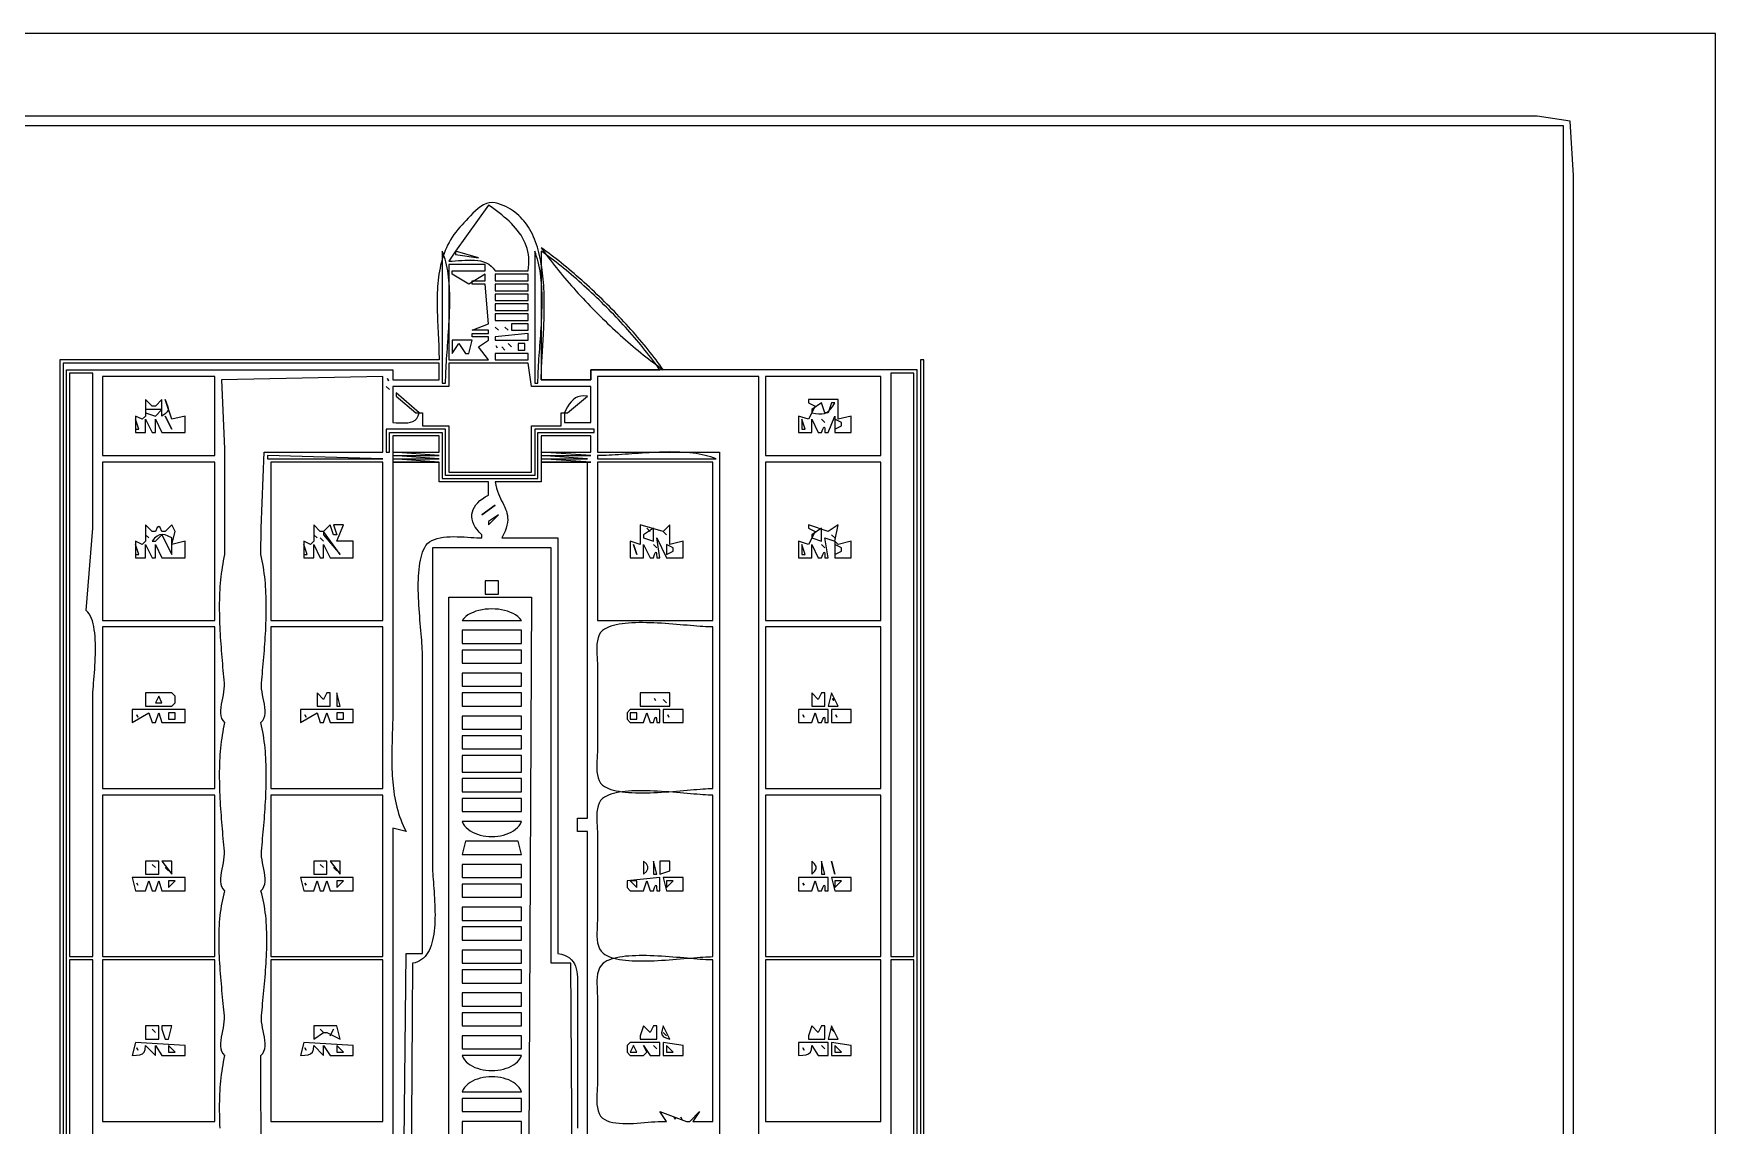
# Model space of a CAD drawing. Extents: x 0 to 792, y 0 to 1224.
# Drawn here: x 282 to 792, y 893 to 1224 of the extents above; entities that cross this region are included whole.
import ezdxf

# ---------------------------------------------------------------- set-up
doc = ezdxf.new("R2010")
doc.units = 0
doc.layers.add('C30', color=30, linetype='CONTINUOUS')
doc.layers.add('C7', color=7, linetype='CONTINUOUS')

msp = doc.modelspace()

# ---------------------------------------------------------------- linework, layer by layer
at = {"layer": 'C30'}
for points in [[(436, 1159), (436.5293, 1158.2554), (437.0717, 1157.5063), (437.6267, 1156.753), (438.194, 1155.9959), (438.7733, 1155.2352), (439.3641, 1154.4714), (439.9662, 1153.7048), (440.5792, 1152.9358), (441.2027, 1152.1646), (441.8364, 1151.3917), (442.4799, 1150.6174), (443.1329, 1149.8421), (443.795, 1149.0661), (444.4659, 1148.2897), (445.1453, 1147.5133), (445.8327, 1146.7373), (446.5279, 1145.962), (447.2304, 1145.1878), (447.9399, 1144.4149), (448.6562, 1143.6439), (449.3787, 1142.8749), (450.1073, 1142.1084), (450.8414, 1141.3447), (451.5808, 1140.5842), (452.3252, 1139.8272), (453.0741, 1139.0741), (453.8272, 1138.3252), (454.5842, 1137.5808), (455.3447, 1136.8414), (456.1084, 1136.1073), (456.8749, 1135.3787), (457.6439, 1134.6562), (458.4149, 1133.94), (459.1878, 1133.2304), (459.962, 1132.5279), (460.7373, 1131.8327), (461.5133, 1131.1453), (462.2897, 1130.466), (463.0661, 1129.795), (463.8421, 1129.1329), (464.6175, 1128.4799), (465.3918, 1127.8364), (466.1646, 1127.2027), (466.9358, 1126.5792), (467.7048, 1125.9662), (468.4714, 1125.3642), (469.2352, 1124.7733), (469.9959, 1124.1941), (470.753, 1123.6268), (471.5063, 1123.0717), (472.2554, 1122.5293), (473, 1122), (472.4706, 1122.7445), (471.9282, 1123.4936), (471.3732, 1124.2469), (470.8059, 1125.004), (470.2266, 1125.7647), (469.6358, 1126.5285), (469.0337, 1127.2951), (468.4207, 1128.0641), (467.7972, 1128.8353), (467.1635, 1129.6082), (466.52, 1130.3825), (465.867, 1131.1578), (465.2049, 1131.9339), (464.5339, 1132.7102), (463.8546, 1133.4866), (463.1672, 1134.2626), (462.472, 1135.0379), (461.7695, 1135.8122), (461.0599, 1136.585), (460.3437, 1137.3561), (459.6211, 1138.125), (458.8926, 1138.8915), (458.1585, 1139.6552), (457.419, 1140.4157), (456.6747, 1141.1727), (455.9258, 1141.9259), (455.1726, 1142.6748), (454.4156, 1143.4191), (453.6551, 1144.1585), (452.8914, 1144.8927), (452.1249, 1145.6212), (451.356, 1146.3438), (450.5849, 1147.06), (449.8121, 1147.7695), (449.0378, 1148.4721), (448.2625, 1149.1672), (447.4865, 1149.8546), (446.7101, 1150.534), (445.9338, 1151.2049), (445.1577, 1151.867), (444.3824, 1152.52), (443.6081, 1153.1635), (442.8352, 1153.7972), (442.0641, 1154.4207), (441.295, 1155.0337), (440.5284, 1155.6358), (439.7646, 1156.2266), (439.004, 1156.8059), (438.2468, 1157.3732), (437.4936, 1157.9282), (436.7445, 1158.4706), (436, 1159)], [(391, 1097), (391, 1096), (405, 1096), (391, 1097)], [(436, 1097), (436, 1096), (451, 1096), (436, 1097)], [(391, 1095), (391, 1094), (405, 1094), (391, 1095)], [(436, 1095), (436, 1094), (451, 1094), (436, 1095)]]:
    msp.add_lwpolyline(points, dxfattribs=at)
at = {"layer": 'C7'}
for points in [[(0, 1224), (0, 0), (792, 0), (792, 1224), (0, 1224)], [(26, 62), (561, 62), (699, 62), (734, 62), (747.396606, 63.027779), (749, 79), (749, 125), (749, 315), (749, 969), (749, 1138), (749, 1181), (747.972229, 1197.396606), (738, 1199), (709, 1199), (593, 1199), (166, 1199), (62, 1199), (36, 1199), (27.027777, 1197.396606), (26, 1177), (26, 1121), (26, 904), (26, 62)], [(29, 1196), (29, 65), (746, 65), (746, 1196), (29, 1196)], [(422, 1172.6542), (421.1064, 1172.7712), (420.2206, 1172.692), (419.3461, 1172.4415), (418.4865, 1172.0446), (417.6451, 1171.5263), (416.8257, 1170.9116), (416.0318, 1170.2252), (415.2668, 1169.4922), (414.5343, 1168.7375), (413.838, 1167.9859), (413.1812, 1167.2626), (412.5676, 1166.5923), (412.0007, 1166), (411.318, 1165.2848), (410.6759, 1164.5533), (410.0733, 1163.8058), (409.509, 1163.043), (408.9818, 1162.2653), (408.4906, 1161.4733), (408.0342, 1160.6675), (407.6115, 1159.8485), (407.2212, 1159.0166), (406.8622, 1158.1726), (406.5334, 1157.3168), (406.2336, 1156.4499), (405.9616, 1155.5723), (405.7163, 1154.6846), (405.4965, 1153.7873), (405.3011, 1152.8809), (405.1288, 1151.9659), (404.9786, 1151.0429), (404.8492, 1150.1124), (404.7395, 1149.1749), (404.6484, 1148.2309), (404.5746, 1147.281), (404.517, 1146.3257), (404.4745, 1145.3655), (404.4459, 1144.4009), (404.43, 1143.4325), (404.4257, 1142.4608), (404.4317, 1141.4863), (404.447, 1140.5095), (404.4704, 1139.531), (404.5007, 1138.5512), (404.5367, 1137.5707), (404.5774, 1136.5901), (404.6214, 1135.6099), (404.6677, 1134.6305), (404.7152, 1133.6525), (404.7625, 1132.6764), (404.8087, 1131.7028), (404.8525, 1130.7321), (404.8927, 1129.7649), (404.9282, 1128.8018), (404.9578, 1127.8432), (404.9805, 1126.8897), (404.9949, 1125.9418), (405, 1125)], [(420, 1172), (410, 1158), (408, 1155), (408.9435, 1155.0194), (409.9087, 1155.0684), (410.8889, 1155.1346), (411.8776, 1155.2058), (412.868, 1155.2699), (413.8537, 1155.3145), (414.8281, 1155.3275), (415.7845, 1155.2965), (416.7164, 1155.2094), (417.6172, 1155.0539), (418.4804, 1154.8178), (419.2992, 1154.4889), (420.0672, 1154.0549), (420.7777, 1153.5035), (421.4241, 1152.8226), (422, 1152), (432, 1152), (432.1595, 1153.0561), (432.2492, 1154.0806), (432.2716, 1155.0746), (432.2292, 1156.0392), (432.1246, 1156.9754), (431.9602, 1157.8843), (431.7385, 1158.767), (431.4622, 1159.6246), (431.1336, 1160.4582), (430.7554, 1161.2688), (430.33, 1162.0576), (429.8599, 1162.8255), (429.3477, 1163.5738), (428.7959, 1164.3034), (428.207, 1165.0155), (427.5834, 1165.7111), (426.9279, 1166.3914), (426.2428, 1167.0573), (425.5306, 1167.71), (424.7939, 1168.3506), (424.0352, 1168.9802), (423.2571, 1169.5997), (422.462, 1170.2104), (421.6524, 1170.8133), (420.8309, 1171.4094), (420, 1172)], [(550, 234), (550, 1122), (451, 1122), (451, 1119), (436, 1119), (436.0037, 1119.6458), (436.0145, 1120.3141), (436.0319, 1121.004), (436.0552, 1121.7146), (436.0838, 1122.4452), (436.1173, 1123.1948), (436.155, 1123.9628), (436.1963, 1124.7481), (436.2408, 1125.55), (436.2877, 1126.3676), (436.3365, 1127.2002), (436.3868, 1128.0469), (436.4378, 1128.9067), (436.489, 1129.779), (436.5398, 1130.6629), (436.5897, 1131.5575), (436.6381, 1132.462), (436.6845, 1133.3756), (436.7281, 1134.2974), (436.7686, 1135.2265), (436.8052, 1136.1623), (436.8375, 1137.1038), (436.8648, 1138.0501), (436.8866, 1139.0005), (436.9022, 1139.9542), (436.9113, 1140.9102), (436.913, 1141.8678), (436.907, 1142.826), (436.8926, 1143.7842), (436.8692, 1144.7414), (436.8362, 1145.6968), (436.7932, 1146.6495), (436.7395, 1147.5988), (436.6745, 1148.5439), (436.5977, 1149.4837), (436.5085, 1150.4176), (436.4063, 1151.3447), (436.2905, 1152.2642), (436.1606, 1153.1752), (436.0161, 1154.0768), (435.8562, 1154.9684), (435.6805, 1155.8489), (435.4884, 1156.7176), (435.2793, 1157.5737), (435.0527, 1158.4163), (434.8079, 1159.2445), (434.5443, 1160.0576), (434.2615, 1160.8548), (433.9589, 1161.635), (433.6358, 1162.3977), (433.2917, 1163.1418), (432.926, 1163.8666), (432.5382, 1164.5712), (432.1276, 1165.2548), (431.6938, 1165.9165), (431.236, 1166.5556), (430.7538, 1167.1712), (430.2466, 1167.7625), (429.7139, 1168.3285), (429.1549, 1168.8686), (428.5692, 1169.3817), (427.9562, 1169.8672), (427.3153, 1170.3242), (426.6459, 1170.7518), (425.9475, 1171.1493), (425.2195, 1171.5157), (424.4613, 1171.8502), (423.6724, 1172.152), (422.8521, 1172.4203), (422, 1172.6543)], [(406, 1158), (406, 1118), (407, 1118), (407.0059, 1118.8482), (407.023, 1119.7188), (407.0503, 1120.6106), (407.0869, 1121.5224), (407.1318, 1122.4528), (407.1839, 1123.4007), (407.2423, 1124.3648), (407.3061, 1125.3439), (407.3742, 1126.3368), (407.4457, 1127.3422), (407.5196, 1128.359), (407.5949, 1129.3857), (407.6706, 1130.4214), (407.7458, 1131.4646), (407.8195, 1132.5142), (407.8907, 1133.5689), (407.9585, 1134.6275), (408.0217, 1135.6888), (408.0796, 1136.7516), (408.131, 1137.8145), (408.1751, 1138.8764), (408.2108, 1139.9361), (408.2371, 1140.9922), (408.2532, 1142.0436), (408.2579, 1143.0891), (408.2504, 1144.1274), (408.2296, 1145.1572), (408.1946, 1146.1774), (408.1444, 1147.1867), (408.078, 1148.1839), (407.9945, 1149.1677), (407.8928, 1150.1369), (407.772, 1151.0903), (407.6311, 1152.0267), (407.4691, 1152.9447), (407.2851, 1153.8433), (407.078, 1154.721), (406.847, 1155.5768), (406.5909, 1156.4094), (406.3089, 1157.2175), (406, 1158)], [(410, 1158), (410, 1157), (417, 1156), (410, 1158)], [(434, 1158), (434, 1118), (435, 1118), (435.0059, 1118.8482), (435.023, 1119.7188), (435.0503, 1120.6106), (435.0869, 1121.5224), (435.1318, 1122.4528), (435.1839, 1123.4007), (435.2423, 1124.3648), (435.3061, 1125.3439), (435.3742, 1126.3368), (435.4457, 1127.3422), (435.5196, 1128.359), (435.5949, 1129.3857), (435.6706, 1130.4214), (435.7458, 1131.4646), (435.8195, 1132.5142), (435.8907, 1133.5689), (435.9585, 1134.6275), (436.0217, 1135.6888), (436.0796, 1136.7516), (436.131, 1137.8145), (436.1751, 1138.8764), (436.2108, 1139.9361), (436.2371, 1140.9922), (436.2532, 1142.0436), (436.2579, 1143.0891), (436.2504, 1144.1274), (436.2296, 1145.1572), (436.1946, 1146.1774), (436.1444, 1147.1867), (436.078, 1148.1839), (435.9945, 1149.1677), (435.8928, 1150.1369), (435.772, 1151.0903), (435.6311, 1152.0267), (435.4691, 1152.9447), (435.2851, 1153.8433), (435.078, 1154.721), (434.847, 1155.5768), (434.5909, 1156.4094), (434.3089, 1157.2175), (434, 1158)], [(436, 1158), (436, 1119), (451, 1119), (451, 1122), (472, 1122), (471.4737, 1122.74), (470.9344, 1123.4844), (470.3825, 1124.233), (469.8183, 1124.9853), (469.2422, 1125.741), (468.6545, 1126.4997), (468.0556, 1127.2611), (467.4457, 1128.0249), (466.8254, 1128.7905), (466.195, 1129.5578), (465.5547, 1130.3263), (464.905, 1131.0958), (464.2462, 1131.8657), (463.5787, 1132.6358), (462.9028, 1133.4058), (462.2188, 1134.1752), (461.5273, 1134.9437), (460.8284, 1135.711), (460.1226, 1136.4767), (459.4101, 1137.2404), (458.6915, 1138.0018), (457.9669, 1138.7606), (457.2369, 1139.5163), (456.5017, 1140.2686), (455.7616, 1141.0172), (455.0171, 1141.7617), (454.2686, 1142.5017), (453.5162, 1143.2369), (452.7605, 1143.967), (452.0018, 1144.6915), (451.2404, 1145.4102), (450.4767, 1146.1226), (449.711, 1146.8284), (448.9437, 1147.5273), (448.1752, 1148.2189), (447.4058, 1148.9028), (446.6358, 1149.5787), (445.8657, 1150.2462), (445.0957, 1150.905), (444.3263, 1151.5547), (443.5578, 1152.195), (442.7905, 1152.8254), (442.0248, 1153.4458), (441.2611, 1154.0556), (440.4997, 1154.6545), (439.741, 1155.2422), (438.9853, 1155.8183), (438.233, 1156.3825), (437.4844, 1156.9344), (436.74, 1157.4737), (436, 1158)], [(408, 1154), (408, 1125), (420, 1125), (417, 1129), (420, 1131), (420, 1132), (415, 1132), (415, 1133), (420, 1133), (420, 1134), (415, 1134), (420, 1136), (419, 1148), (415, 1148), (415, 1149), (419, 1149), (419, 1151), (414, 1148), (409, 1151), (409, 1152), (419, 1152), (419, 1154), (408, 1154)], [(422, 1151), (422, 1149), (432, 1149), (432, 1151), (422, 1151)], [(422, 1148), (422, 1146), (432, 1146), (432, 1148), (422, 1148)], [(422, 1145), (422, 1143), (432, 1143), (432, 1145), (422, 1145)], [(422, 1142), (422, 1140), (432, 1140), (432, 1142), (422, 1142)], [(422, 1139), (422, 1137), (432, 1137), (432, 1139), (422, 1139)], [(422, 1135), (423, 1134), (422, 1135)], [(422, 1132), (422, 1131), (432, 1131), (432, 1133), (422, 1132)], [(425, 1135), (426, 1134), (425, 1135)], [(427, 1136), (427, 1134), (432, 1134), (432, 1136), (427, 1136)], [(409, 1131), (409, 1128), (409, 1127), (411, 1130), (413, 1127), (414, 1127), (415, 1131), (409, 1131)], [(422, 1127), (422, 1125), (432, 1125), (432, 1127), (422, 1127)], [(422.333344, 1129.333374), (422.666656, 1128.666626), (422.333344, 1129.333374)], [(424, 1129), (425, 1128), (424, 1129)], [(426, 1130), (427, 1129), (426, 1130)], [(429, 1130), (429, 1128), (431, 1128), (431, 1130), (429, 1130)], [(405, 1125), (290, 1125), (290, 506)], [(291, 1124), (291, 603), (292, 603), (292, 1122), (391, 1122), (391, 1119), (405, 1119), (405, 1124), (291, 1124)], [(408, 1124), (408, 1117), (391, 1117), (391, 1106), (391.9583, 1105.98), (392.9097, 1105.9379), (393.8411, 1105.9006), (394.7394, 1105.895), (395.5914, 1105.9479), (396.3842, 1106.0863), (397.1045, 1106.3369), (397.7394, 1106.7268), (398.2756, 1107.2826), (398.7002, 1108.0314), (399, 1109), (400, 1109), (400, 1105), (408, 1105), (408, 1091), (433, 1091), (433, 1105), (442, 1105), (442, 1109), (443, 1109), (443, 1106), (451, 1106), (451, 1117), (433, 1117), (432, 1124), (408, 1124)], [(552, 602), (552, 1125), (551, 1125), (551, 231)], [(293, 1121), (293, 944), (300, 944), (300, 1022), (300.0097, 1022.6857), (300.0373, 1023.4385), (300.0802, 1024.2529), (300.1356, 1025.1234), (300.201, 1026.0444), (300.2739, 1027.0105), (300.3515, 1028.0162), (300.4314, 1029.0559), (300.5108, 1030.1242), (300.5872, 1031.2155), (300.658, 1032.3243), (300.7205, 1033.4451), (300.7722, 1034.5725), (300.8105, 1035.7008), (300.8327, 1036.8246), (300.8363, 1037.9385), (300.8186, 1039.0367), (300.777, 1040.114), (300.709, 1041.1647), (300.6119, 1042.1833), (300.4832, 1043.1644), (300.3201, 1044.1024), (300.1202, 1044.9919), (299.8807, 1045.8272), (299.5992, 1046.603), (299.273, 1047.3137), (298.8994, 1047.9537), (298.4759, 1048.5176), (298, 1049), (300, 1074), (300, 1121), (293, 1121)], [(303, 1120), (303, 1096), (337, 1096), (337, 1120), (303, 1120)], [(339, 1119), (340, 1098), (339.972229, 1074.004639), (340, 1066), (339.7868, 1065.063), (339.591, 1064.1169), (339.4119, 1063.1619), (339.249, 1062.1987), (339.1019, 1061.2276), (338.9701, 1060.2493), (338.8529, 1059.264), (338.75, 1058.2725), (338.6607, 1057.275), (338.5847, 1056.2721), (338.5213, 1055.2643), (338.4702, 1054.2521), (338.4306, 1053.2359), (338.4023, 1052.2162), (338.3846, 1051.1935), (338.377, 1050.1683), (338.379, 1049.141), (338.3902, 1048.1122), (338.41, 1047.0824), (338.4379, 1046.0519), (338.4733, 1045.0213), (338.5159, 1043.9911), (338.565, 1042.9618), (338.6202, 1041.9337), (338.6809, 1040.9075), (338.7467, 1039.8836), (338.8171, 1038.8624), (338.8914, 1037.8445), (338.9693, 1036.8303), (339.0502, 1035.8204), (339.1335, 1034.8151), (339.2189, 1033.8151), (339.3057, 1032.8207), (339.3935, 1031.8324), (339.4818, 1030.8507), (339.5701, 1029.8762), (339.6577, 1028.9092), (339.7443, 1027.9503), (339.8294, 1027), (339.8528, 1026.1586), (339.7919, 1025.2725), (339.6674, 1024.3521), (339.4999, 1023.4082), (339.31, 1022.4512), (339.1184, 1021.4918), (338.9457, 1020.5406), (338.8125, 1019.6081), (338.7395, 1018.7049), (338.7474, 1017.8417), (338.8567, 1017.029), (339.0882, 1016.2774), (339.4624, 1015.5975), (340, 1015), (339.7868, 1014.063), (339.591, 1013.1169), (339.4119, 1012.1619), (339.249, 1011.1987), (339.1019, 1010.2277), (338.9701, 1009.2493), (338.8529, 1008.2641), (338.75, 1007.2725), (338.6607, 1006.275), (338.5847, 1005.2722), (338.5213, 1004.2644), (338.4702, 1003.2521), (338.4306, 1002.2359), (338.4023, 1001.2162), (338.3846, 1000.1936), (338.377, 999.1684), (338.379, 998.1411), (338.3902, 997.1123), (338.41, 996.0825), (338.4379, 995.052), (338.4733, 994.0214), (338.5159, 992.9912), (338.565, 991.9618), (338.6202, 990.9338), (338.6809, 989.9076), (338.7467, 988.8836), (338.8171, 987.8625), (338.8914, 986.8446), (338.9693, 985.8304), (339.0502, 984.8204), (339.1335, 983.8152), (339.2189, 982.8151), (339.3057, 981.8207), (339.3935, 980.8324), (339.4818, 979.8508), (339.5701, 978.8762), (339.6577, 977.9092), (339.7443, 976.9503), (339.8294, 976), (339.8528, 975.1586), (339.7919, 974.2724), (339.6674, 973.3521), (339.4999, 972.4081), (339.31, 971.4512), (339.1184, 970.4918), (338.9456, 969.5405), (338.8125, 968.6081), (338.7395, 967.7049), (338.7474, 966.8417), (338.8567, 966.029), (339.0881, 965.2774), (339.4623, 964.5975), (340, 964), (339.7479, 963.1014), (339.5179, 962.1878), (339.3091, 961.2598), (339.1209, 960.3183), (338.9526, 959.3641), (338.8034, 958.3979), (338.6726, 957.4207), (338.5595, 956.4331), (338.4633, 955.4361), (338.3834, 954.4303), (338.3191, 953.4166), (338.2696, 952.3959), (338.2341, 951.3689), (338.2121, 950.3363), (338.2027, 949.2991), (338.2052, 948.258), (338.219, 947.2139), (338.2433, 946.1675), (338.2774, 945.1196), (338.3206, 944.071), (338.3721, 943.0226), (338.4312, 941.9751), (338.4972, 940.9294), (338.5695, 939.8862), (338.6472, 938.8464), (338.7297, 937.8108), (338.8162, 936.7801), (338.9061, 935.7552), (338.9986, 934.7368), (339.0929, 933.7258), (339.1884, 932.723), (339.2844, 931.7292), (339.3801, 930.7452), (339.4748, 929.7717), (339.5678, 928.8097), (339.6583, 927.8598), (339.7458, 926.923), (339.8294, 926), (339.8528, 925.1586), (339.7919, 924.2724), (339.6674, 923.3521), (339.4999, 922.4081), (339.31, 921.4512), (339.1184, 920.4918), (338.9456, 919.5405), (338.8125, 918.6081), (338.7395, 917.7049), (338.7474, 916.8417), (338.8567, 916.029), (339.0881, 915.2774), (339.4623, 914.5975), (340, 914), (339.7868, 913.063), (339.591, 912.1169), (339.4119, 911.1619), (339.249, 910.1987), (339.1019, 909.2277), (338.9701, 908.2493), (338.8529, 907.2641), (338.75, 906.2725), (338.6607, 905.275), (338.5847, 904.2722), (338.5213, 903.2644), (338.4702, 902.2521), (338.4306, 901.2359), (338.4023, 900.2162), (338.3846, 899.1935), (338.377, 898.1683), (338.379, 897.1411), (338.3902, 896.1123), (338.41, 895.0824), (338.4379, 894.0519), (338.4733, 893.0214), (338.5159, 891.9912)], [(351.094147, 880.000793), (351, 914), (351.5375, 914.5975), (351.9117, 915.2774), (352.1432, 916.029), (352.2525, 916.8417), (352.2603, 917.705), (352.1873, 918.6081), (352.0542, 919.5406), (351.8814, 920.4919), (351.6898, 921.4513), (351.4999, 922.4082), (351.3324, 923.3522), (351.2079, 924.2725), (351.147, 925.1586), (351.1705, 926), (351.254, 926.923), (351.3415, 927.8599), (351.432, 928.8097), (351.525, 929.7718), (351.6197, 930.7452), (351.7154, 931.7292), (351.8114, 932.7231), (351.9069, 933.7259), (352.0013, 934.7368), (352.0937, 935.7552), (352.1836, 936.7801), (352.2701, 937.8108), (352.3526, 938.8465), (352.4303, 939.8863), (352.5026, 940.9294), (352.5686, 941.9751), (352.6278, 943.0226), (352.6793, 944.071), (352.7224, 945.1196), (352.7565, 946.1675), (352.7808, 947.2139), (352.7946, 948.258), (352.7971, 949.2991), (352.7878, 950.3363), (352.7657, 951.3688), (352.7303, 952.3959), (352.6808, 953.4166), (352.6164, 954.4303), (352.5365, 955.436), (352.4404, 956.4331), (352.3273, 957.4206), (352.1965, 958.3979), (352.0473, 959.364), (351.8789, 960.3183), (351.6908, 961.2598), (351.482, 962.1878), (351.252, 963.1014), (351, 964), (351.5375, 964.5975), (351.9117, 965.2774), (352.1432, 966.029), (352.2525, 966.8417), (352.2603, 967.7049), (352.1873, 968.6081), (352.0542, 969.5406), (351.8814, 970.4918), (351.6898, 971.4512), (351.4999, 972.4082), (351.3324, 973.3521), (351.2079, 974.2725), (351.147, 975.1586), (351.1705, 976), (351.2555, 976.9503), (351.3421, 977.9092), (351.4297, 978.8762), (351.518, 979.8507), (351.6063, 980.8324), (351.6941, 981.8206), (351.7809, 982.815), (351.8663, 983.8151), (351.9496, 984.8204), (352.0305, 985.8303), (352.1084, 986.8445), (352.1827, 987.8624), (352.2531, 988.8836), (352.3189, 989.9075), (352.3796, 990.9337), (352.4348, 991.9618), (352.4839, 992.9911), (352.5265, 994.0214), (352.562, 995.0519), (352.5898, 996.0824), (352.6096, 997.1123), (352.6208, 998.1411), (352.6228, 999.1683), (352.6153, 1000.1936), (352.5976, 1001.2162), (352.5692, 1002.2359), (352.5297, 1003.2521), (352.4785, 1004.2644), (352.4151, 1005.2722), (352.3391, 1006.2751), (352.2499, 1007.2725), (352.1469, 1008.2641), (352.0298, 1009.2493), (351.8979, 1010.2277), (351.7508, 1011.1987), (351.588, 1012.162), (351.4089, 1013.1169), (351.2131, 1014.063), (351, 1015), (351.5375, 1015.5975), (351.9117, 1016.2774), (352.1432, 1017.029), (352.2525, 1017.8417), (352.2603, 1018.705), (352.1873, 1019.6081), (352.0542, 1020.5406), (351.8814, 1021.4919), (351.6898, 1022.4513), (351.4999, 1023.4082), (351.3324, 1024.3522), (351.2079, 1025.2725), (351.147, 1026.1586), (351.1705, 1027), (351.2555, 1027.9503), (351.3421, 1028.9092), (351.4297, 1029.8762), (351.518, 1030.8508), (351.6063, 1031.8324), (351.6941, 1032.8207), (351.7809, 1033.8151), (351.8663, 1034.8152), (351.9496, 1035.8204), (352.0305, 1036.8304), (352.1084, 1037.8446), (352.1827, 1038.8625), (352.2531, 1039.8836), (352.3189, 1040.9075), (352.3796, 1041.9338), (352.4348, 1042.9618), (352.4839, 1043.9912), (352.5265, 1045.0214), (352.562, 1046.0519), (352.5898, 1047.0824), (352.6096, 1048.1123), (352.6208, 1049.1411), (352.6228, 1050.1683), (352.6153, 1051.1935), (352.5976, 1052.2162), (352.5692, 1053.2359), (352.5297, 1054.2521), (352.4785, 1055.2643), (352.4151, 1056.2721), (352.3391, 1057.275), (352.2499, 1058.2725), (352.1469, 1059.2641), (352.0298, 1060.2493), (351.8979, 1061.2276), (351.7508, 1062.1987), (351.588, 1063.1619), (351.4089, 1064.1169), (351.2131, 1065.063), (351, 1066), (351.027771, 1074.004639), (352, 1097), (388, 1097), (388, 1120), (339, 1119)], [(389, 1117), (390, 1116), (389, 1117)], [(389.333344, 1119.333374), (389.666656, 1118.666626), (389.333344, 1119.333374)], [(453, 1120), (453, 1097), (490, 1097), (490, 666), (502, 666), (502, 1120), (453, 1120)], [(504, 1120), (504, 1096), (539, 1096), (539, 1120), (504, 1120)], [(542, 1121), (542, 944), (549, 944), (549, 1121), (542, 1121)], [(316, 1113), (316, 1108), (315, 1107), (313, 1108), (313, 1103), (316, 1103), (316, 1107), (318, 1103), (319, 1103), (319, 1107), (321, 1103), (328, 1103), (328, 1104), (328, 1107), (328, 1108), (324, 1107), (322, 1113), (322.4018, 1111.9114), (322.7097, 1111.0576), (322.871, 1110.3725), (322.8331, 1109.7901), (322.5437, 1109.2445), (321.9502, 1108.6698), (321, 1108), (321, 1113), (319, 1111), (318, 1111), (316, 1113)], [(392, 1115), (392, 1114), (398, 1109), (399, 1109), (392, 1115)], [(443, 1109), (444, 1109), (450, 1114), (448.9414, 1114.1272), (447.9895, 1114.0697), (447.1342, 1113.8446), (446.3653, 1113.4688), (445.6728, 1112.9593), (445.0465, 1112.333), (444.4761, 1111.607), (443.9517, 1110.7981), (443.463, 1109.9235), (443, 1109)], [(517, 1113), (517, 1112), (519, 1111), (517, 1107), (514, 1108), (514, 1103), (518, 1103), (518, 1107), (520, 1103), (521, 1103), (521.3549, 1103.9978), (521.6342, 1104.5823), (521.8361, 1104.6678), (521.9587, 1104.1689), (522, 1103), (523, 1103), (525, 1108), (525, 1103), (530, 1103), (530, 1104), (530, 1107), (530, 1108), (526, 1107), (526, 1113), (517, 1113)], [(521, 1112), (518, 1110), (518, 1109), (519.1338, 1108.7693), (520.1406, 1108.6513), (521.0367, 1108.6581), (521.8384, 1108.8019), (522.5618, 1109.0948), (523.2235, 1109.5489), (523.8395, 1110.1764), (524.4262, 1110.9894), (525, 1112), (524, 1112), (523, 1109), (522, 1109), (521, 1112)], [(313, 1107), (313, 1104), (314, 1104), (313, 1107)], [(316, 1110), (316, 1109), (319, 1108), (321, 1110), (316, 1110)], [(322, 1108), (324, 1104), (322, 1108)], [(515, 1107), (515, 1104), (516, 1104), (515, 1107)], [(521, 1107), (522, 1106), (521, 1107)], [(525, 1107), (525, 1104), (527, 1105), (527, 1106), (525, 1107)], [(389, 1104), (389, 1097), (390, 1097), (390, 1103), (406, 1103), (406, 1089), (435, 1089), (435, 1103), (452, 1103), (452, 1104), (434, 1104), (434, 1090), (407, 1090), (407, 1104), (389, 1104)], [(391, 1102), (391, 1097), (405, 1097), (405, 1102), (391, 1102)], [(436, 1102), (436, 1097), (451, 1097), (451, 1102), (436, 1102)], [(453, 1096), (453, 1095), (489, 1095), (488.2109, 1095.31), (487.3948, 1095.5905), (486.5531, 1095.8426), (485.6872, 1096.0674), (484.7987, 1096.2662), (483.8889, 1096.4402), (482.9593, 1096.5906), (482.0113, 1096.7185), (481.0464, 1096.8251), (480.066, 1096.9116), (479.0715, 1096.9793), (478.0644, 1097.0292), (477.0461, 1097.0626), (476.0181, 1097.0807), (474.9818, 1097.0846), (473.9387, 1097.0756), (472.8901, 1097.0549), (471.8375, 1097.0235), (470.7825, 1096.9828), (469.7263, 1096.9339), (468.6705, 1096.878), (467.6164, 1096.8162), (466.5656, 1096.7498), (465.5195, 1096.68), (464.4794, 1096.6079), (463.447, 1096.5348), (462.4235, 1096.4618), (461.4104, 1096.3901), (460.4092, 1096.3209), (459.4213, 1096.2554), (458.4482, 1096.1947), (457.4913, 1096.1402), (456.552, 1096.0929), (455.6318, 1096.054), (454.7321, 1096.0248), (453.8543, 1096.0064), (453, 1096)], [(303, 1094), (303, 1046), (337, 1046), (337, 1094), (303, 1094)], [(353, 1096), (353, 1095), (388, 1095), (353, 1096)], [(354, 1094), (354, 1046), (388, 1046), (388, 1094), (354, 1094)], [(391, 1094), (391, 1020), (390.9961, 1018.9933), (390.9854, 1017.9855), (390.9687, 1016.977), (390.9471, 1015.9678), (390.9217, 1014.9583), (390.8933, 1013.9486), (390.8631, 1012.939), (390.8321, 1011.9296), (390.8012, 1010.9208), (390.7715, 1009.9127), (390.744, 1008.9056), (390.7198, 1007.8997), (390.6998, 1006.8951), (390.6851, 1005.8922), (390.6766, 1004.8912), (390.6754, 1003.8922), (390.6826, 1002.8955), (390.699, 1001.9013), (390.7259, 1000.9099), (390.764, 999.9214), (390.8146, 998.9362), (390.8785, 997.9543), (390.9569, 996.9761), (391.0507, 996.0017), (391.1609, 995.0314), (391.2886, 994.0654), (391.4347, 993.1039), (391.6004, 992.1471), (391.7865, 991.1954), (391.9942, 990.2488), (392.2245, 989.3076), (392.4783, 988.3721), (392.7566, 987.4424), (393.0606, 986.5188), (393.3912, 985.6016), (393.7494, 984.6908), (394.1362, 983.7868), (394.5528, 982.8898), (395, 982), (391, 983), (391, 755)], [(391, 1096), (391, 1095), (405, 1095), (391, 1096)], [(393, 755), (395, 945), (400, 945), (400, 1035), (399.9916, 1035.7194), (399.9678, 1036.488), (399.93, 1037.3027), (399.8799, 1038.1603), (399.8191, 1039.0577), (399.7492, 1039.9916), (399.6718, 1040.9588), (399.5885, 1041.9562), (399.5011, 1042.9806), (399.411, 1044.0288), (399.3198, 1045.0977), (399.2293, 1046.1841), (399.141, 1047.2847), (399.0565, 1048.3965), (398.9775, 1049.5162), (398.9056, 1050.6406), (398.8423, 1051.7666), (398.7893, 1052.8911), (398.7482, 1054.0107), (398.7206, 1055.1224), (398.7082, 1056.223), (398.7125, 1057.3092), (398.7352, 1058.378), (398.7778, 1059.4261), (398.8421, 1060.4503), (398.9295, 1061.4475), (399.0418, 1062.4145), (399.1806, 1063.3482), (399.3473, 1064.2453), (399.5438, 1065.1026), (399.7715, 1065.917), (400.0322, 1066.6854), (400.3273, 1067.4044), (400.6586, 1068.0711), (401.0277, 1068.6821), (401.5235, 1069.291), (402.1257, 1069.8069), (402.8234, 1070.2366), (403.6055, 1070.587), (404.4611, 1070.8649), (405.3792, 1071.0772), (406.3487, 1071.2309), (407.3588, 1071.3327), (408.3983, 1071.3896), (409.4564, 1071.4084), (410.5221, 1071.396), (411.5842, 1071.3594), (412.632, 1071.3053), (413.6543, 1071.2407), (414.6402, 1071.1723), (415.5787, 1071.1072), (416.4588, 1071.0522), (417.2696, 1071.0142), (418, 1071), (418, 1072), (417.1988, 1072.7699), (416.5218, 1073.5472), (415.9672, 1074.329), (415.5331, 1075.112), (415.2177, 1075.8931), (415.0189, 1076.6694), (414.9351, 1077.4377), (414.9642, 1078.1948), (415.1044, 1078.9378), (415.3538, 1079.6635), (415.7105, 1080.3689), (416.1727, 1081.0507), (416.7385, 1081.706), (417.406, 1082.3317), (418.1733, 1082.9247), (419.0386, 1083.4818), (420, 1084), (420, 1088), (405, 1088), (405, 1094), (391, 1094)], [(436, 1094), (436, 1088), (422, 1088), (422.1974, 1087.0044), (422.4367, 1086.0814), (422.71, 1085.223), (423.0096, 1084.4217), (423.3276, 1083.6697), (423.6563, 1082.9594), (423.9879, 1082.2832), (424.3144, 1081.6333), (424.6283, 1081.002), (424.9216, 1080.3818), (425.1865, 1079.7648), (425.4153, 1079.1434), (425.6002, 1078.51), (425.7333, 1077.8569), (425.8069, 1077.1763), (425.8131, 1076.4607), (425.7443, 1075.7023), (425.5925, 1074.8934), (425.3499, 1074.0264), (425.0089, 1073.0936), (424.5615, 1072.0874), (424, 1071), (441, 1071), (441, 945), (442.1076, 944.7687), (443.0713, 944.4553), (443.9011, 944.0643), (444.6069, 943.6002), (445.1985, 943.0677), (445.6859, 942.4713), (446.0789, 941.8155), (446.3876, 941.105), (446.6217, 940.3443), (446.7911, 939.538), (446.9059, 938.6906), (446.9758, 937.8067), (447.0109, 936.891), (447.0209, 935.9478), (447.0158, 934.9819), (447.0055, 933.9977), (447, 933), (447, 900), (447.0002, 899.0006), (447.0011, 898.0011), (447.0025, 897.0015), (447.0044, 896.0018), (447.0069, 895.0019), (447.0099, 894.0019), (447.0135, 893.0018), (447.0175, 892.0015)], [(436, 1096), (436, 1095), (450, 1095), (436, 1096)], [(450, 755), (450, 982), (447, 982), (447, 986), (450, 986), (450, 1094), (436, 1094)], [(453, 1094), (453, 1046), (488, 1046), (488, 1094), (453, 1094)], [(504, 1094), (504, 1046), (539, 1046), (539, 1094), (504, 1094)], [(418, 1078), (422, 1081), (418, 1078)], [(423, 1078), (420, 1076), (420, 1075), (423, 1078)], [(316, 1075), (316, 1070), (315, 1069), (313, 1070), (313, 1065), (316, 1065), (316, 1069), (318, 1065), (319, 1065), (319, 1069), (321, 1065), (328, 1065), (328, 1066), (328, 1069), (328, 1070), (324, 1069), (325, 1073), (324, 1075), (322, 1073), (321, 1073), (320.466, 1074.1514), (320, 1074.5352), (319.5339, 1074.1514), (319, 1073), (318, 1073), (316, 1075)], [(316, 1072), (317, 1071), (316, 1072)], [(318, 1070), (319, 1070), (321, 1072), (324, 1066), (324, 1071), (322.9116, 1071.5594), (321.9422, 1071.9202), (321.0666, 1072.0611), (320.2598, 1071.9608), (319.4965, 1071.5981), (318.7516, 1070.9515), (318, 1070)], [(367, 1075), (367, 1070), (366, 1069), (364, 1070), (364, 1065), (367, 1065), (367, 1069), (369, 1065), (370, 1065), (370, 1069), (372, 1065), (379, 1065), (379, 1066), (379, 1069), (379, 1070), (374, 1070), (376, 1075), (373, 1075), (374, 1072), (373, 1072), (372, 1075), (370, 1073), (369, 1073), (367, 1075)], [(367, 1072), (368, 1071), (367, 1072)], [(369, 1071), (370, 1070), (369, 1071)], [(370, 1073), (370, 1072), (375, 1066), (370, 1073)], [(466, 1075), (466, 1069), (463, 1070), (463, 1065), (467, 1065), (467, 1069), (469, 1065), (470, 1065), (470.3549, 1065.9979), (470.6342, 1066.5823), (470.8361, 1066.6677), (470.9587, 1066.1688), (471, 1065), (472, 1065), (471, 1071), (474, 1065), (479, 1065), (479, 1066), (479, 1069), (479, 1070), (475, 1069), (475, 1075), (473, 1073), (466, 1075)], [(470, 1074), (467, 1072), (467, 1071), (470, 1070), (470, 1074)], [(468, 1074), (469, 1073), (468, 1074)], [(473, 1073), (474, 1072), (473, 1073)], [(517, 1075), (517, 1074), (519, 1073), (517, 1069), (514, 1070), (514, 1065), (518, 1065), (518, 1069), (520, 1065), (521, 1065), (521.3549, 1065.9979), (521.6342, 1066.5823), (521.8361, 1066.6677), (521.9587, 1066.1688), (522, 1065), (523, 1065), (522, 1071), (525, 1070), (525, 1065), (530, 1065), (530, 1066), (530, 1069), (530, 1070), (526, 1069), (525, 1070), (526, 1075), (523, 1073), (517, 1075)], [(521, 1074), (518, 1072), (518, 1071), (521, 1070), (521, 1074)], [(524, 1072), (525, 1071), (524, 1072)], [(313, 1069), (313, 1066), (314, 1066), (313, 1069)], [(364, 1069), (364, 1066), (365, 1066), (364, 1069)], [(403, 1068), (403, 972), (403.0079, 971.3563), (403.0303, 970.663), (403.0654, 969.9237), (403.111, 969.1418), (403.1654, 968.3208), (403.2264, 967.4641), (403.2922, 966.5752), (403.3608, 965.6576), (403.4302, 964.7148), (403.4984, 963.7502), (403.5636, 962.7673), (403.6237, 961.7695), (403.6769, 960.7604), (403.721, 959.7435), (403.7543, 958.7221), (403.7747, 957.6998), (403.7802, 956.68), (403.7689, 955.6662), (403.7389, 954.6619), (403.6881, 953.6706), (403.6147, 952.6957), (403.5167, 951.7407), (403.3921, 950.809), (403.2389, 949.9042), (403.0552, 949.0298), (402.839, 948.1891), (402.5885, 947.3856), (402.3015, 946.6229), (401.9762, 945.9044), (401.6106, 945.2336), (401.2027, 944.6139), (400.7506, 944.0488), (400.2524, 943.5419), (399.706, 943.0965), (399.1095, 942.7161), (398.461, 942.4042), (397.7585, 942.1644), (397, 942), (395, 638)], [(447, 638), (445, 942), (439, 942), (439, 1068), (403, 1068)], [(464, 1069), (465, 1066), (464, 1069)], [(470, 1069), (471, 1068), (470, 1069)], [(474, 1069), (474, 1066), (476, 1067), (476, 1068), (474, 1069)], [(515, 1069), (515, 1066), (516, 1066), (515, 1069)], [(521, 1069), (522, 1068), (521, 1069)], [(525, 1069), (525, 1066), (527, 1067), (527, 1068), (525, 1069)], [(419, 1058), (419, 1054), (423, 1054), (423, 1058), (419, 1058)], [(408, 653), (408, 1053), (433, 1053), (431, 638)], [(412, 1046), (430, 1046), (429.4954, 1046.6046), (428.9012, 1047.1516), (428.2263, 1047.6411), (427.4798, 1048.0729), (426.6706, 1048.4472), (425.8076, 1048.7639), (424.8998, 1049.023), (423.9562, 1049.2246), (422.9857, 1049.3685), (421.9973, 1049.4549), (420.9999, 1049.4837), (420.0025, 1049.4549), (419.0141, 1049.3685), (418.0436, 1049.2246), (417.1, 1049.023), (416.1922, 1048.7639), (415.3292, 1048.4472), (414.52, 1048.0729), (413.7735, 1047.6411), (413.0987, 1047.1516), (412.5045, 1046.6046), (412, 1046)], [(303, 1044), (303, 995), (337, 995), (337, 1044), (303, 1044)], [(354, 1044), (354, 995), (388, 995), (388, 1044), (354, 1044)], [(412, 1043), (412, 1039), (430, 1039), (430, 1043), (412, 1043)], [(454.6033, 1042.9722), (453.9976, 1042.353), (453.5429, 1041.6013), (453.2194, 1040.7422), (453.0076, 1039.8006), (452.8877, 1038.8016), (452.8402, 1037.7701), (452.8454, 1036.7311), (452.8836, 1035.7096), (452.9352, 1034.7305), (452.9805, 1033.819), (453, 1033), (453, 1006), (452.9805, 1005.1809), (452.9352, 1004.2694), (452.8836, 1003.2904), (452.8454, 1002.2689), (452.8402, 1001.2299), (452.8877, 1000.1984), (453.0076, 999.1993), (453.2195, 998.2577), (453.5429, 997.3986), (453.9977, 996.6469), (454.6034, 996.0278)], [(488, 995), (488, 1044), (487.3364, 1044.0084), (486.614, 1044.0328), (485.8363, 1044.0714), (485.0073, 1044.1226), (484.1307, 1044.1847), (483.2104, 1044.2561), (482.2502, 1044.3351), (481.2538, 1044.4202), (480.2251, 1044.5096), (479.1678, 1044.6017), (478.0859, 1044.6949), (476.983, 1044.7875), (475.8631, 1044.8779), (474.7298, 1044.9644), (473.5871, 1045.0454), (472.4387, 1045.1193), (471.2884, 1045.1843), (470.14, 1045.2388), (468.9974, 1045.2813), (467.8644, 1045.31), (466.7447, 1045.3234), (465.6421, 1045.3197), (464.5606, 1045.2973), (463.5038, 1045.2545), (462.4756, 1045.1898), (461.4798, 1045.1015), (460.5202, 1044.9879), (459.6006, 1044.8475), (458.7248, 1044.6784), (457.8966, 1044.4791), (457.1199, 1044.248), (456.3984, 1043.9835), (455.7359, 1043.6837), (455.1363, 1043.3472), (454.6034, 1042.9723)], [(504, 1044), (504, 995), (539, 995), (539, 1044), (504, 1044)], [(412, 1037), (412, 1033), (430, 1033), (430, 1037), (412, 1037)], [(412, 1030), (412, 1026), (430, 1026), (430, 1030), (412, 1030)], [(316, 1024), (316, 1020), (324, 1020), (325, 1021), (325, 1023), (324, 1024), (316, 1024)], [(320, 1023), (319, 1021), (321, 1021), (320, 1023)], [(368, 1024), (368, 1021), (368, 1020), (372, 1020), (372, 1024), (371, 1024), (370, 1022), (368, 1024)], [(374, 1024), (374, 1020), (375, 1020), (374, 1024)], [(412, 1024), (412, 1020), (430, 1020), (430, 1024), (412, 1024)], [(466, 1024), (466, 1021), (466, 1020), (475, 1020), (475, 1024), (466, 1024)], [(470.333344, 1022.333313), (470.666656, 1021.666687), (470.333344, 1022.333313)], [(473, 1022), (474, 1021), (473, 1022)], [(518, 1024), (518, 1021), (518, 1020), (522, 1020), (522, 1024), (521, 1024), (520, 1022), (518, 1024)], [(524, 1024), (523, 1020), (526, 1020), (524, 1024)], [(524.333313, 1022.333313), (524.666687, 1021.666687), (524.333313, 1022.333313)], [(312, 1019), (312, 1015), (317, 1018), (318, 1015), (319, 1015), (320, 1018), (321, 1015), (328, 1015), (328, 1016), (328, 1019), (312, 1019)], [(313.333344, 1017.333313), (313.666656, 1016.666687), (313.333344, 1017.333313)], [(323, 1018), (323, 1016), (325, 1016), (325, 1018), (323, 1018)], [(363, 1019), (363, 1015), (368, 1018), (369, 1015), (370, 1015), (371, 1018), (372, 1015), (379, 1015), (379, 1016), (379, 1019), (363, 1019)], [(364.333344, 1017.333313), (364.666656, 1016.666687), (364.333344, 1017.333313)], [(374, 1018), (374, 1016), (376, 1016), (376, 1018), (374, 1018)], [(412, 1017), (412, 1013), (430, 1013), (430, 1017), (412, 1017)], [(463, 1019), (462, 1018), (462, 1016), (463, 1015), (467, 1015), (468, 1018), (469, 1015), (470, 1015), (470.3548, 1015.9978), (470.6342, 1016.5823), (470.8361, 1016.6678), (470.9587, 1016.1689), (471, 1015), (472, 1015), (472, 1019), (463, 1019)], [(463, 1018), (463, 1016), (465, 1016), (465, 1018), (463, 1018)], [(473, 1019), (473, 1015), (479, 1015), (479, 1016), (479, 1019), (473, 1019)], [(474.333344, 1017.333313), (474.666656, 1016.666687), (474.333344, 1017.333313)], [(514, 1019), (514, 1015), (518, 1015), (519, 1018), (520, 1015), (521, 1015), (521.3549, 1015.9978), (521.6342, 1016.5823), (521.8361, 1016.6678), (521.9587, 1016.1689), (522, 1015), (523, 1015), (523, 1019), (514, 1019)], [(515.333313, 1017.333313), (515.666687, 1016.666687), (515.333313, 1017.333313)], [(524, 1019), (524, 1015), (530, 1015), (530, 1016), (530, 1019), (524, 1019)], [(525.333313, 1017.333313), (525.666687, 1016.666687), (525.333313, 1017.333313)], [(412, 1011), (412, 1007), (430, 1007), (430, 1011), (412, 1011)], [(412, 1005), (412, 1000), (430, 1000), (430, 1005), (412, 1005)], [(412, 998), (412, 994), (430, 994), (430, 998), (412, 998)], [(454.6033, 996.0277), (455.1362, 995.6527), (455.7359, 995.3162), (456.3983, 995.0164), (457.1198, 994.7519), (457.8966, 994.5208), (458.7248, 994.3215), (459.6006, 994.1524), (460.5202, 994.012), (461.4798, 993.8984), (462.4756, 993.8101), (463.5038, 993.7454), (464.5606, 993.7026), (465.6422, 993.6802), (466.7447, 993.6765), (467.8644, 993.6899), (468.9974, 993.7186), (470.1401, 993.7611), (471.2884, 993.8156), (472.4387, 993.8806), (473.5871, 993.9545), (474.7298, 994.0355), (475.8631, 994.122), (476.983, 994.2124), (478.0859, 994.305), (479.1678, 994.3982), (480.2251, 994.4903), (481.2538, 994.5797), (482.2502, 994.6648), (483.2104, 994.7438), (484.1308, 994.8152), (485.0073, 994.8773), (485.8363, 994.9285), (486.614, 994.9671), (487.3364, 994.9915), (488, 995)], [(303, 993), (303, 944), (337, 944), (337, 993), (303, 993)], [(354, 993), (354, 944), (388, 944), (388, 993), (354, 993)], [(412, 992), (412, 988), (430, 988), (430, 992), (412, 992)], [(454.6033, 991.9722), (453.9976, 991.353), (453.5429, 990.6013), (453.2194, 989.7422), (453.0076, 988.8006), (452.8877, 987.8016), (452.8402, 986.77), (452.8454, 985.731), (452.8836, 984.7095), (452.9352, 983.7305), (452.9805, 982.819), (453, 982), (453, 955), (452.9832, 954.1669), (452.9449, 953.2498), (452.9039, 952.2717), (452.8791, 951.2559), (452.8893, 950.2254), (452.9534, 949.2033), (453.0902, 948.2127), (453.3187, 947.2768), (453.6576, 946.4186), (454.1258, 945.6612), (454.7423, 945.0278)], [(488, 944), (488, 993), (487.3364, 993.0084), (486.614, 993.0328), (485.8363, 993.0714), (485.0073, 993.1226), (484.1307, 993.1847), (483.2104, 993.2561), (482.2502, 993.3351), (481.2538, 993.4202), (480.225, 993.5096), (479.1678, 993.6017), (478.0859, 993.6949), (476.983, 993.7875), (475.863, 993.8779), (474.7298, 993.9644), (473.5871, 994.0454), (472.4387, 994.1193), (471.2884, 994.1843), (470.14, 994.2388), (468.9974, 994.2813), (467.8644, 994.31), (466.7447, 994.3233), (465.6422, 994.3196), (464.5606, 994.2972), (463.5038, 994.2545), (462.4756, 994.1898), (461.4798, 994.1015), (460.5202, 993.9879), (459.6006, 993.8474), (458.7248, 993.6783), (457.8967, 993.4791), (457.1199, 993.248), (456.3984, 992.9834), (455.7359, 992.6836), (455.1363, 992.3471), (454.6034, 991.9722)], [(504, 993), (504, 944), (539, 944), (539, 993), (504, 993)], [(412, 985), (412.3276, 984.3266), (412.7428, 983.7072), (413.2382, 983.1416), (413.8065, 982.6299), (414.4405, 982.172), (415.1328, 981.768), (415.8761, 981.4179), (416.6633, 981.1216), (417.4868, 980.8792), (418.3396, 980.6907), (419.2142, 980.556), (420.1034, 980.4752), (420.9999, 980.4483), (421.8964, 980.4752), (422.7856, 980.556), (423.6603, 980.6907), (424.513, 980.8792), (425.3366, 981.1216), (426.1237, 981.4179), (426.8671, 981.768), (427.5594, 982.172), (428.1933, 982.6299), (428.7617, 983.1416), (429.2571, 983.7072), (429.6723, 984.3266), (430, 985), (412, 985)], [(413, 979), (412, 975), (430, 975), (429, 979), (413, 979)], [(316, 973), (316, 970), (316, 969), (320, 969), (320, 973), (316, 973)], [(318, 972), (319, 971), (318, 972)], [(321, 973), (324, 969), (324, 973), (321, 973)], [(322, 971), (323, 970), (322, 971)], [(367, 973), (367, 970), (367, 969), (371, 969), (371, 973), (367, 973)], [(369, 972), (370, 971), (369, 972)], [(372, 973), (375, 969), (375, 973), (372, 973)], [(373, 971), (374, 970), (373, 971)], [(412, 972), (412, 968), (430, 968), (430, 972), (412, 972)], [(467, 973), (467, 969), (467.8702, 969.864), (468.3053, 970.632), (468.3052, 971.368), (467.8701, 972.1359), (467, 973)], [(470, 973), (470, 969), (471, 969), (470, 973)], [(472, 973), (472, 972), (472, 969), (475, 970), (475, 973), (472, 973)], [(518, 973), (518, 969), (518.8701, 969.864), (519.3052, 970.632), (519.3052, 971.3679), (518.8701, 972.1359), (518, 973)], [(521, 973), (521, 969), (522, 969), (521, 973)], [(524, 973), (525, 969), (524, 973)], [(312, 968), (313, 964), (316, 964), (317, 967), (318, 964), (319, 964), (320, 967), (321, 964), (328, 964), (328, 965), (328, 968), (312, 968)], [(313.333344, 966.333313), (313.666656, 965.666687), (313.333344, 966.333313)], [(323, 967), (323, 965), (325, 967), (323, 967)], [(363, 968), (364, 964), (367, 964), (368, 967), (369, 964), (370, 964), (371, 967), (372, 964), (379, 964), (379, 965), (379, 968), (363, 968)], [(364.333344, 966.333313), (364.666656, 965.666687), (364.333344, 966.333313)], [(374, 967), (374, 965), (376, 967), (374, 967)], [(412, 966), (412, 962), (430, 962), (430, 966), (412, 966)], [(462, 967), (462, 965), (463, 964), (467, 964), (468, 967), (469, 964), (470, 964), (470.3548, 964.9978), (470.6342, 965.5823), (470.8361, 965.6678), (470.9587, 965.1689), (471, 964), (472, 964), (472, 968), (462, 967)], [(463, 967), (465, 965), (465, 967), (463, 967)], [(473, 968), (474, 964), (479, 964), (479, 965), (479, 968), (473, 968)], [(474, 967), (474, 965), (476, 967), (474, 967)], [(514, 968), (514, 964), (518, 964), (519, 967), (520, 964), (521, 964), (521.3549, 964.9978), (521.6342, 965.5823), (521.8361, 965.6678), (521.9587, 965.1689), (522, 964), (523, 964), (523, 968), (514, 968)], [(515.333313, 966.333313), (515.666687, 965.666687), (515.333313, 966.333313)], [(524, 968), (525, 964), (530, 964), (530, 965), (530, 968), (524, 968)], [(525, 967), (525, 965), (527, 967), (525, 967)], [(412, 959), (412, 955), (430, 955), (430, 959), (412, 959)], [(412, 953), (412, 949), (430, 949), (430, 953), (412, 953)], [(412, 946), (412, 942), (430, 942), (430, 946), (412, 946)], [(454.7422, 945.0277), (455.2642, 944.6534), (455.8541, 944.3175), (456.5078, 944.0183), (457.2215, 943.7542), (457.9913, 943.5235), (458.8134, 943.3246), (459.6839, 943.1558), (460.5989, 943.0155), (461.5545, 942.9021), (462.547, 942.8139), (463.5723, 942.7493), (464.6267, 942.7066), (465.7063, 942.6841), (466.8073, 942.6803), (467.9256, 942.6936), (469.0576, 942.7221), (470.1992, 942.7644), (471.3467, 942.8188), (472.4962, 942.8836), (473.6438, 942.9572), (474.7856, 943.038), (475.9178, 943.1243), (477.0365, 943.2144), (478.1378, 943.3068), (479.2179, 943.3997), (480.2729, 943.4916), (481.2989, 943.5808), (482.2921, 943.6656), (483.2485, 943.7445), (484.1644, 943.8157), (485.0359, 943.8776), (485.8591, 943.9287), (486.63, 943.9672), (487.3449, 943.9915), (488, 944)], [(474, 894), (472, 897), (480, 894), (481, 894), (484, 897), (482, 894), (488, 894), (488, 943), (487.3449, 943.0084), (486.63, 943.0327), (485.859, 943.0712), (485.0359, 943.1223), (484.1644, 943.1842), (483.2485, 943.2555), (482.292, 943.3343), (481.2989, 943.4192), (480.2728, 943.5083), (479.2179, 943.6002), (478.1378, 943.6932), (477.0364, 943.7855), (475.9178, 943.8757), (474.7856, 943.9619), (473.6438, 944.0427), (472.4962, 944.1163), (471.3467, 944.1811), (470.1992, 944.2355), (469.0576, 944.2778), (467.9256, 944.3064), (466.8073, 944.3196), (465.7064, 944.3158), (464.6268, 944.2934), (463.5724, 944.2506), (462.547, 944.186), (461.5546, 944.0978), (460.5989, 943.9843), (459.6839, 943.8441), (458.8135, 943.6753), (457.9914, 943.4763), (457.2216, 943.2456), (456.5079, 942.9815), (455.8542, 942.6823), (455.2643, 942.3464), (454.7423, 941.9722)], [(293, 943), (293, 731)], [(300, 871), (300, 943), (293, 943)], [(303, 943), (303, 894), (337, 894), (337, 943), (303, 943)], [(354, 943), (354, 894), (388, 894), (388, 943), (354, 943)], [(412, 940), (412, 936), (430, 936), (430, 940), (412, 940)], [(454.7422, 941.9722), (454.1257, 941.3387), (453.6575, 940.5814), (453.3186, 939.7232), (453.0902, 938.7872), (452.9533, 937.7967), (452.8892, 936.7746), (452.879, 935.7441), (452.9039, 934.7283), (452.9449, 933.7502), (452.9832, 932.8331), (453, 932), (453, 905), (452.9805, 904.1809), (452.9352, 903.2694), (452.8836, 902.2904), (452.8454, 901.2689), (452.8402, 900.2299), (452.8877, 899.1984), (453.0076, 898.1993), (453.2195, 897.2577), (453.5429, 896.3986), (453.9977, 895.6469), (454.6034, 895.0278)], [(504, 943), (504, 894), (539, 894), (539, 943), (504, 943)], [(542, 943), (542, 731), (549, 731), (549, 943), (542, 943)], [(412, 933), (412, 929), (430, 929), (430, 933), (412, 933)], [(316, 923), (316, 920), (316, 919), (320, 919), (320, 923), (316, 923)], [(321, 923), (321, 922), (322, 919), (323, 919), (324, 923), (321, 923)], [(367, 923), (367, 920), (367, 919), (370, 921), (371, 921), (375, 919), (374, 923), (367, 923)], [(412, 927), (412, 923), (430, 923), (430, 927), (412, 927)], [(467, 923), (466, 920), (466, 919), (471, 919), (471, 923), (470, 923), (469, 921), (467, 923)], [(473, 923), (472.6535, 921.8097), (472.5052, 920.9005), (472.6105, 920.2187), (473.0245, 919.7105), (473.8026, 919.3221), (475, 919), (473, 923)], [(518, 923), (517, 920), (517, 919), (522, 919), (522, 923), (521, 923), (520, 921), (518, 923)], [(524, 923), (523, 919), (526, 919), (524, 923)], [(313, 918), (312, 914), (313.2887, 914.0986), (314.3074, 914.2428), (315.0719, 914.5186), (315.5981, 915.0126), (315.9022, 915.8109), (316, 917), (319, 914), (319, 917), (321, 914), (328, 914), (328, 917), (313, 918)], [(318, 922), (319, 921), (318, 922)], [(364, 918), (363, 914), (364.2887, 914.0986), (365.3074, 914.2428), (366.0719, 914.5186), (366.5981, 915.0126), (366.9022, 915.8109), (367, 917), (370, 914), (370, 917), (372, 914), (379, 914), (379, 917), (364, 918)], [(369, 922), (370, 921), (369, 922)], [(373, 922), (372, 920), (373, 922)], [(412, 920), (412, 916), (430, 916), (430, 920), (412, 920)], [(463, 918), (462, 917), (462, 915), (463, 914), (467, 914), (468, 915), (467, 917), (469, 914), (472, 914), (472, 918), (463, 918)], [(473, 921), (474, 920), (473, 921)], [(473, 918), (473, 914), (479, 914), (479, 917), (473, 918)], [(514, 918), (514, 914), (515.2887, 914.0986), (516.3074, 914.2428), (517.0718, 914.5186), (517.5981, 915.0126), (517.9021, 915.8109), (518, 917), (520, 914), (523, 914), (523, 918), (514, 918)], [(524, 922), (525, 921), (524, 922)], [(524, 918), (524, 914), (530, 914), (530, 917), (524, 918)], [(313.333344, 916.333313), (313.666656, 915.666687), (313.333344, 916.333313)], [(323, 917), (323, 915), (325, 915), (323, 917)], [(364.333344, 916.333313), (364.666656, 915.666687), (364.333344, 916.333313)], [(374, 917), (374, 915), (376, 915), (374, 917)], [(412, 914), (412.3276, 913.3266), (412.7428, 912.7072), (413.2382, 912.1416), (413.8065, 911.6299), (414.4405, 911.172), (415.1328, 910.768), (415.8761, 910.4179), (416.6633, 910.1216), (417.4868, 909.8792), (418.3396, 909.6907), (419.2142, 909.556), (420.1034, 909.4752), (420.9999, 909.4483), (421.8964, 909.4752), (422.7856, 909.556), (423.6603, 909.6907), (424.513, 909.8792), (425.3366, 910.1216), (426.1237, 910.4179), (426.8671, 910.768), (427.5594, 911.172), (428.1933, 911.6299), (428.7617, 912.1416), (429.2571, 912.7072), (429.6723, 913.3266), (430, 914), (412, 914)], [(464, 917), (463, 915), (465, 915), (464, 917)], [(470, 917), (471, 916), (470, 917)], [(474, 917), (474, 915), (476, 915), (474, 917)], [(515.333313, 916.333313), (515.666687, 915.666687), (515.333313, 916.333313)], [(521, 917), (522, 916), (521, 917)], [(525, 917), (525, 915), (527, 915), (525, 917)], [(412, 903), (430, 903), (429.6723, 903.6733), (429.2571, 904.2927), (428.7617, 904.8583), (428.1933, 905.3701), (427.5594, 905.8279), (426.8671, 906.2319), (426.1237, 906.582), (425.3366, 906.8783), (424.513, 907.1207), (423.6603, 907.3092), (422.7857, 907.4439), (421.8964, 907.5247), (421, 907.5516), (420.1035, 907.5247), (419.2142, 907.4439), (418.3396, 907.3092), (417.4869, 907.1207), (416.6633, 906.8783), (415.8762, 906.582), (415.1328, 906.2319), (414.4405, 905.8279), (413.8066, 905.3701), (413.2382, 904.8583), (412.7428, 904.2927), (412.3276, 903.6733), (412, 903)], [(412, 901), (412, 897), (430, 897), (430, 901), (412, 901)], [(412, 894), (412, 890), (430, 890), (430, 894), (412, 894)], [(454.6033, 895.0277), (455.2618, 894.5842), (456.0047, 894.2211), (456.8234, 893.932), (457.7093, 893.7102), (458.6538, 893.5492), (459.6483, 893.4426), (460.6842, 893.3837), (461.7528, 893.3661), (462.8456, 893.3833), (463.954, 893.4287), (465.0693, 893.4958), (466.183, 893.5781), (467.2864, 893.669), (468.3709, 893.7621), (469.428, 893.8507), (470.449, 893.9285), (471.4253, 893.9888), (472.3483, 894.0252), (473.2094, 894.0311), (474, 894)], [(476.333344, 895.333313), (476.666656, 894.666687), (476.333344, 895.333313)], [(478.333344, 895.333313), (478.666656, 894.666687), (478.333344, 895.333313)]]:
    msp.add_lwpolyline(points, dxfattribs=at)

doc.saveas('drawing.dxf')
